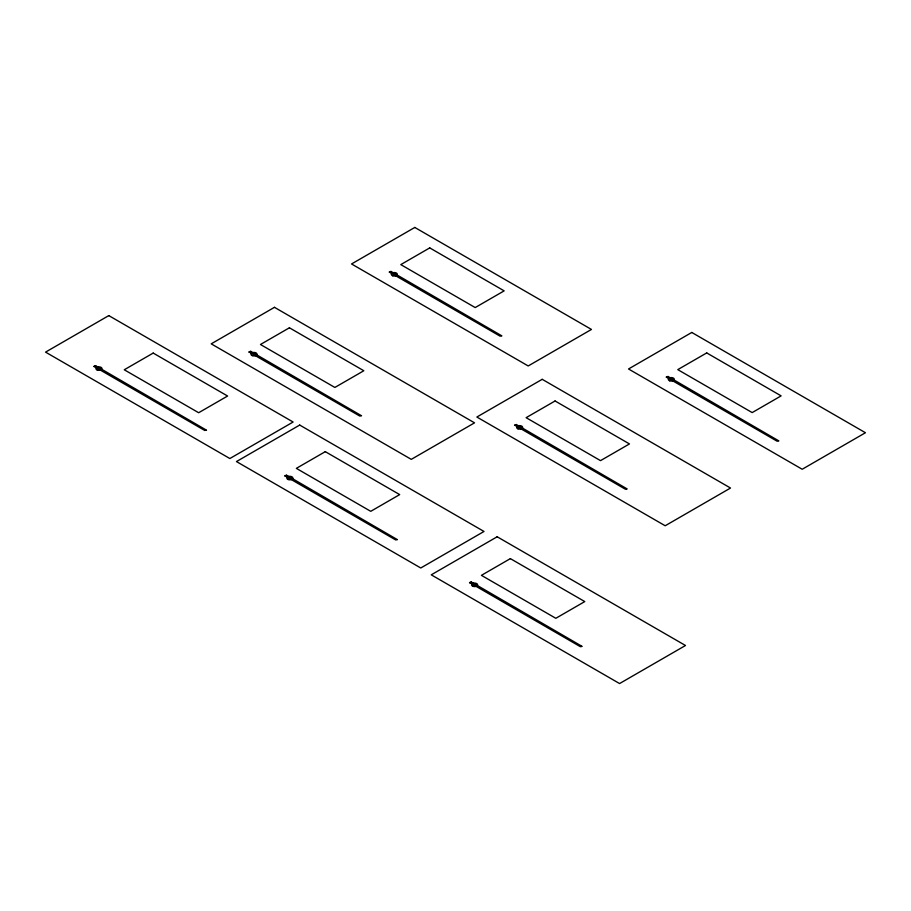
<?xml version="1.0" encoding="UTF-8"?>
<svg xmlns="http://www.w3.org/2000/svg" width="911" height="911" viewBox="0 0 911 911"><rect width="100%" height="100%" fill="white"/><g stroke="black" fill="none" stroke-linecap="round" stroke-linejoin="round"><path stroke-width="1.37" d="M94.163 366.621L95.666 365.755L206.49 430.174L204.713 430.447L93.89 366.347L95.666 365.755M249.193 352.204L250.696 351.339L361.519 415.758L359.743 416.031L248.919 351.931L250.696 351.339M389.521 272.321L391.024 271.455L501.847 335.874L500.071 336.148L389.248 272.047L391.024 271.455M285.075 476.077L286.566 475.212L397.401 539.631L395.625 539.904L284.79 475.804L286.566 475.212M514.84 425.403L516.343 424.526L627.167 488.945L625.402 489.23L514.567 425.118L516.343 424.526M666.499 377.348L668.002 376.482L778.825 440.89L777.049 441.175L666.226 377.074L668.002 376.482M469.814 582.858L471.317 581.992L582.14 646.411L580.364 646.685L469.541 582.584L471.317 581.992M108.796 315.605L45.55 352.124L229.857 458.529L293.114 422.021L108.796 315.605M153.196 353.069L124.26 369.775L198.655 412.729L227.602 396.023L153.196 353.069M274.462 307.326L211.215 343.846L411.282 459.36L474.54 422.841L274.462 307.326M414.801 227.443L351.544 263.962L528.209 365.96L591.455 329.44L414.801 227.443M289.413 327.789L260.466 344.495L334.872 387.448L363.819 370.743L289.413 327.789M429.741 247.894L400.794 264.611L475.2 307.565L504.147 290.86L429.741 247.894M299.708 425.061L236.461 461.57L420.768 567.986L484.014 531.466L299.708 425.061M325.295 451.651L296.348 468.368L370.743 511.322L399.69 494.605L325.295 451.651M542.204 379.318L476.863 417.033L665.189 525.761L730.52 488.034L542.204 379.318M555.072 400.977L526.125 417.682L600.52 460.636L629.467 443.93L555.072 400.977M691.779 332.458L628.522 368.978L802.204 469.256L865.45 432.736L691.779 332.458M706.72 352.921L677.784 369.627L752.179 412.592L781.126 395.875L706.72 352.921M497.167 536.773L431.256 574.83L619.571 683.557L685.493 645.5L497.167 536.773M510.365 558.625L481.418 575.342L555.824 618.296L584.771 601.579L510.365 558.625M97.283 370.06A3.029 1.754 0 0 0 101.975 368.704A3.029 1.754 0 0 0 97.591 367.031A3.029 1.754 0 0 0 97.283 370.06M288.183 479.516A3.029 1.754 0 0 0 292.875 478.15A3.029 1.754 0 0 0 288.491 476.487A3.029 1.754 0 0 0 288.183 479.516M472.923 586.297A3.029 1.754 0 0 0 477.626 584.93A3.029 1.754 0 0 0 473.23 583.268A3.029 1.754 0 0 0 472.923 586.297M669.619 380.775A3.029 1.754 0 0 0 674.311 379.42A3.029 1.754 0 0 0 669.927 377.758A3.029 1.754 0 0 0 669.619 380.775M517.96 428.83A3.029 1.754 0 0 0 522.652 427.475A3.029 1.754 0 0 0 518.268 425.801A3.029 1.754 0 0 0 517.96 428.83M392.641 275.76A3.029 1.754 0 0 0 397.333 274.405A3.029 1.754 0 0 0 392.948 272.731A3.029 1.754 0 0 0 392.641 275.76M252.313 355.643A3.029 1.754 0 0 0 257.004 354.288A3.029 1.754 0 0 0 252.62 352.614A3.029 1.754 0 0 0 252.313 355.643"/></g></svg>
